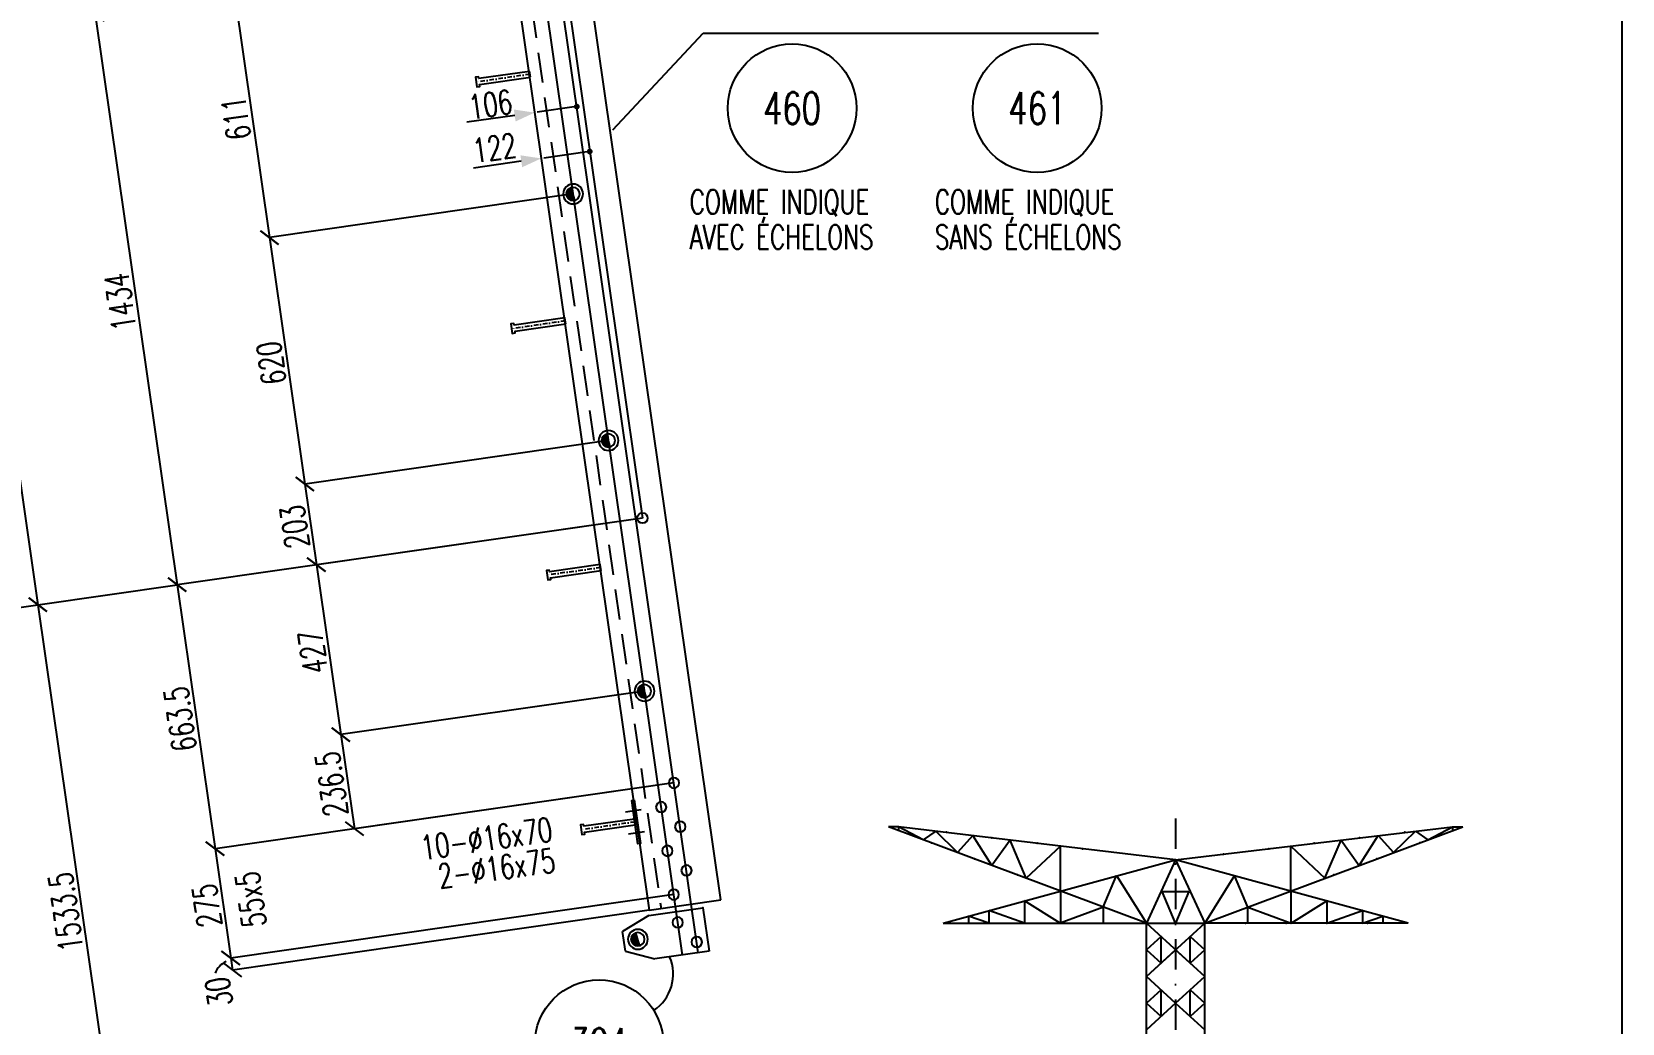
# Model space of a CAD drawing. Extents: x 142141 to 158361, y -178354 to -166874.
# Drawn here: x 154405 to 158361, y -171768 to -169300 of the extents above; entities that cross this region are included whole.
import ezdxf
from ezdxf.enums import TextEntityAlignment as Align

# ---------------------------------------------------------------- set-up
doc = ezdxf.new("R2010")
doc.units = 0
doc.header["$LTSCALE"] = 150
doc.header["$MEASUREMENT"] = 0
doc.linetypes.add('DASHDOT', pattern=[1, 0.5, -0.25, 0, -0.25])
doc.linetypes.add('DASHED', pattern=[0.75, 0.5, -0.25])
doc.layers.get('0').update_dxf_attribs({"linetype": 'CONTINUOUS'})
for name, color, linetype in [('ASSI', 6, 'CONTINUOUS'), ('BOLLINI_1', 7, 'CONTINUOUS'), ('Echelon', 3, 'CONTINUOUS'), ('FORI', 2, 'CONTINUOUS'), ('LINEA_ANG', 2, 'CONTINUOUS'), ('LINEE_PIASTRA', 2, 'CONTINUOUS'), ('LINEE_PIASTRE', 2, 'CONTINUOUS'), ('LS', 7, 'CONTINUOUS'), ('MZ', 6, 'DASHDOT'), ('PIASTRE', 5, 'CONTINUOUS'), ('QT_MAL', 7, 'CONTINUOUS'), ('QT_MPR', 7, 'CONTINUOUS'), ('QT_MSP', 7, 'CONTINUOUS'), ('TESTI_A_P', 7, 'CONTINUOUS'), ('TRAT-Y', 7, 'DASHED')]:
    doc.layers.add(name, color=color, linetype=linetype)
doc.styles.add('QUOTE', font='ROMANS8.SHX', dxfattribs={"width": 0.7})
doc.styles.add('RQL', font='ROMANS8.SHX', dxfattribs={"width": 0.7})
doc.styles.add('RS', font='ROMANS8.shx', dxfattribs={"width": 0.7})
doc.styles.get("Standard").update_dxf_attribs({"font": 'ROMANS8.SHX', "width": 0.7})
doc.dimstyles.new('FRECCE1', dxfattribs={"dimtxt": 60, "dimasz": 6.6667, "dimexe": 0, "dimexo": 0, "dimgap": 1, "dimtad": 1, "dimdec": 0, "dimzin": 0, "dimdsep": 46, "dimtxsty": 'RS', "dimblk1": 'QUOTP', "dimblk2": 'QUOTF', "dimsah": 1, "dimcen": 0, "dimclrd": 2, "dimclre": 2, "dimclrt": 7, "dimadec": 0, "dimazin": 0, "dimtfac": 1, "dimtdec": 0, "dimtix": 1, "dimtmove": 2, "dimatfit": 3, "dimldrblk": 'QUOTP', "dimfxl": 1, "dimtolj": 1, "dimtzin": 0, "dimarcsym": 0})
doc.dimstyles.new('TRATTO', dxfattribs={"dimscale": 0, "dimtxt": 60, "dimasz": 40, "dimexe": 0, "dimexo": 0, "dimgap": 10, "dimtad": 1, "dimrnd": 0.5, "dimdsep": 46, "dimtxsty": 'RS', "dimblk1": 'OBLIQUE', "dimblk2": 'OBLIQUE', "dimsah": 1, "dimcen": 0.09, "dimclrd": 2, "dimclre": 2, "dimclrt": 7, "dimadec": 0, "dimazin": 0, "dimtfac": 1, "dimtix": 1, "dimtmove": 2, "dimatfit": 3, "dimfxl": 1, "dimtolj": 1, "dimtzin": 0, "dimarcsym": 0})

# ---------------------------------------------------------------- blocks, each defined once
blk = doc.blocks.new('16')
blk.add_circle((0, 0), 1)
blk = doc.blocks.new('ASSE98')
blk.add_line((0, 0), (1, 0))
at = {"color": 7, "style": 'QUOTE', "width": 0.5, "flags": 1}
for tag, p in [('TI', (1.3831, 6.8273)), ('DI_S', (1.3831, 6.4218)), ('D_S', (1.3831, 6.0209)), ('E_S', (1.3831, 5.6806)), ('NFORI', (1.3645, 5.2979)), ('ALAR', (1.3635, 4.9325)), ('FAM', (1.3775, 4.5465)), ('ALA', (1.3831, 4.1926)), ('DISP2', (1.3831, 3.8497)), ('DISP1', (1.3831, 3.5069)), ('PINZAF', (1.3831, 3.164)), ('PINZAI', (1.3831, 2.8211)), ('TRP', (1.3831, 2.4783)), ('NP', (1.3831, 2.1354)), ('SV', (1.3831, 1.7926)), ('PESO', (1.3831, 1.4497)), ('QUA', (1.3831, 1.1069)), ('LUN', (1.3831, 0.764)), ('PROF', (1.3831, 0.4211)), ('POS', (1.3831, 0.0783))]:
    blk.add_attdef(tag, p, '', height=0.2, dxfattribs=at)
at = {"color": 7, "flags": 1}
for tag, p in [('LAV1', (3.0743, 6.8285)), ('LAV2', (3.0743, 6.4951)), ('LAV3', (3.0743, 6.1618)), ('LAV4', (3.0743, 5.8285)), ('LAV5', (3.0743, 5.4951)), ('LAV6', (3.0743, 5.1618)), ('LAV7', (3.0743, 4.8285)), ('LAV8', (3.0743, 4.4951)), ('LAV9', (3.0743, 4.1618)), ('LAV10', (3.0743, 3.8285))]:
    blk.add_attdef(tag, p, '', height=0.2, dxfattribs=at)
blk = doc.blocks.new('A$C6E393FD9')
at = {"layer": 'Echelon'}
blk.add_lwpolyline([(2.5, 0), (0, 19.8), (168.6, 41.4), (167.9, 47.2), (177.8, 48.5), (181.8, 17.1), (171.9, 15.8), (171.2, 21.6), (2.5, 0)], close=True, dxfattribs=at)
at = {"layer": 'MZ', "ltscale": 0.2}
blk.add_line((1.3, 9.9), (179.8, 32.8), dxfattribs=at)
blk = doc.blocks.new('P20')
at = {"color": 0}
for p, q in [((0, 0.98), (0.02, 1)), ((0, 0.94), (0.06, 1)), ((1, -0.01), (0, 0.99)), ((0, 0.89), (0.1, 0.99)), ((0, 0.85), (0.14, 0.99)), ((0, 0.8), (0.18, 0.98)), ((0, 0.76), (0.22, 0.98)), ((0, 0.71), (0.25, 0.97)), ((0, 0.67), (0.29, 0.96)), ((1, -0.05), (0, 0.95)), ((0, 0.62), (0.32, 0.95)), ((0, 0.58), (0.36, 0.93)), ((0, 0.53), (0.39, 0.92)), ((0, 0.49), (0.42, 0.91)), ((1, -0.09), (0, 0.9)), ((0, 0.44), (0.45, 0.89)), ((0, 0.4), (0.48, 0.88)), ((0.99, -0.13), (0, 0.86)), ((0, 0.35), (0.51, 0.86)), ((0, 0.31), (0.54, 0.84)), ((0, 0.26), (0.56, 0.83)), ((0.99, -0.17), (0, 0.81)), ((0, 0.22), (0.59, 0.81)), ((0, 0.17), (0.61, 0.79)), ((0.98, -0.21), (0, 0.77)), ((0, 0.13), (0.64, 0.77)), ((0, 0.08), (0.66, 0.75)), ((0, 0.04), (0.69, 0.73)), ((0.97, -0.25), (0, 0.72)), ((0, -0.01), (0.71, 0.7)), ((0.96, -0.28), (0, 0.68)), ((0, -0.05), (0.73, 0.68)), ((0, -0.1), (0.75, 0.66)), ((0.95, -0.32), (0, 0.63)), ((0, -0.14), (0.77, 0.63)), ((0, -0.19), (0.79, 0.61)), ((0.94, -0.35), (0, 0.59)), ((0, -0.23), (0.81, 0.58)), ((0, -0.28), (0.83, 0.56)), ((0.92, -0.38), (0, 0.54)), ((0, -0.32), (0.85, 0.53)), ((0.91, -0.41), (0, 0.5)), ((0, -0.36), (0.87, 0.5)), ((0, -0.41), (0.88, 0.47)), ((0.9, -0.44), (0, 0.45)), ((0, -0.45), (0.9, 0.44)), ((0.88, -0.47), (0, 0.41)), ((0, -0.5), (0.91, 0.41)), ((0, -0.54), (0.92, 0.38)), ((0.87, -0.5), (0, 0.36)), ((0, -0.59), (0.94, 0.35)), ((0.85, -0.53), (0, 0.32)), ((0, -0.63), (0.95, 0.31)), ((0, -0.68), (0.96, 0.28)), ((0.83, -0.56), (0, 0.27)), ((0, -0.72), (0.97, 0.25)), ((0.81, -0.58), (0, 0.23)), ((0, -0.77), (0.98, 0.21)), ((0.79, -0.61), (0, 0.18)), ((0, -0.81), (0.99, 0.17)), ((0.77, -0.63), (0, 0.14)), ((0, -0.86), (0.99, 0.13)), ((0.75, -0.66), (0, 0.09)), ((0, -0.9), (1, 0.09)), ((0.73, -0.68), (0, 0.05)), ((0, -0.95), (1, 0.05)), ((0.71, -0.7), (0, 0.01)), ((0, -0.99), (1, 0.01)), ((1, 0.04), (0.04, 1)), ((1, 0.09), (0.09, 1)), ((0.99, 0.14), (0.14, 0.99)), ((0.98, 0.19), (0.19, 0.98)), ((0.97, 0.25), (0.25, 0.97)), ((0.95, 0.31), (0.31, 0.95)), ((0.92, 0.38), (0.38, 0.92)), ((0.88, 0.47), (0.47, 0.88)), ((0.81, 0.59), (0.59, 0.81)), ((0.69, -0.73), (0, -0.04)), ((0.66, -0.75), (0, -0.08)), ((0.64, -0.77), (0, -0.13)), ((0.61, -0.79), (0, -0.17)), ((0.59, -0.81), (0, -0.22)), ((0.56, -0.83), (0, -0.26)), ((0.54, -0.84), (0, -0.31)), ((0.51, -0.86), (0, -0.35)), ((0.48, -0.88), (0, -0.4)), ((0.45, -0.89), (0, -0.44)), ((0.42, -0.91), (0, -0.49)), ((0.39, -0.92), (0, -0.53)), ((0.36, -0.93), (0, -0.58)), ((0.32, -0.95), (0, -0.62)), ((0.29, -0.96), (0, -0.67)), ((0.25, -0.97), (0, -0.71)), ((0.22, -0.98), (0, -0.76)), ((0.18, -0.98), (0, -0.8)), ((0.14, -0.99), (0, -0.85)), ((0.1, -0.99), (0, -0.89)), ((0.04, -1), (1, -0.04)), ((0.09, -1), (1, -0.09)), ((0.14, -0.99), (0.99, -0.14)), ((0.19, -0.98), (0.98, -0.19)), ((0.25, -0.97), (0.97, -0.25)), ((0.31, -0.95), (0.95, -0.31)), ((0.38, -0.92), (0.92, -0.38)), ((0.47, -0.88), (0.88, -0.47)), ((0.59, -0.81), (0.81, -0.59))]:
    blk.add_line(p, q, dxfattribs=at)
for radius in [1.5, 1]:
    blk.add_circle((0, 0), radius)
blk = doc.blocks.new('_OBLIQUE')
at = {"color": 0, "linetype": 'ByBlock'}
blk.add_line((-0.5, -0.5), (0.5, 0.5), dxfattribs=at)
blk = doc.blocks.new('*D19')
at = {"layer": 'QT_MPR', "color": 2, "lineweight": -2, "transparency": 16777216}
for p, q in [((152715.5, -169426.4), (154203.3, -169212.9)), ((154203.3, -169212.9), (154420.4, -170726.4)), ((152916.8, -170942.1), (154420.4, -170726.4))]:
    blk.add_line(p, q, dxfattribs=at)
at = {"layer": 'QT_MPR', "color": 2, "lineweight": -2, "transparency": 16777216, "xscale": 40, "yscale": 40, "zscale": 40}
for p, rotation in [((154203.3, -169212.9), 98.1661393023542), ((154420.4, -170726.4), 278.1661393023542)]:
    blk.add_blockref('_OBLIQUE', p, dxfattribs=dict(at, rotation=rotation))
at = {"layer": 'QT_MPR', "color": 7, "transparency": 16777216, "insert": (154272.3, -169975.3), "char_height": 60, "attachment_point": 5, "rotation": 98.1661, "style": 'RS'}
blk.add_mtext('\\A1;1529', dxfattribs=at)
blk = doc.blocks.new('*D20')
at = {"layer": 'QT_MPR', "color": 2, "lineweight": -2, "transparency": 16777216}
for p, q in [((152916.8, -170942.1), (154420.4, -170726.4)), ((154420.4, -170726.4), (154638.3, -172244.3)), ((153150.5, -172457.8), (154638.3, -172244.3))]:
    blk.add_line(p, q, dxfattribs=at)
at = {"layer": 'QT_MPR', "color": 2, "lineweight": -2, "transparency": 16777216, "xscale": 40, "yscale": 40, "zscale": 40}
for p, rotation in [((154420.4, -170726.4), 98.1661393023542), ((154638.3, -172244.3), 278.1661393023542)]:
    blk.add_blockref('_OBLIQUE', p, dxfattribs=dict(at, rotation=rotation))
at = {"layer": 'QT_MPR', "color": 7, "transparency": 16777216, "insert": (154489.8, -171491), "char_height": 60, "attachment_point": 5, "rotation": 98.1661, "style": 'RS'}
blk.add_mtext('\\A1;1533.5', dxfattribs=at)
blk = doc.blocks.new('*D47')
at = {"layer": 'QT_MPR', "color": 2, "lineweight": -2, "transparency": 16777216}
for p, q in [((155720.4, -169091.2), (154563.2, -169257.3)), ((154563.2, -169257.3), (154766.9, -170676.6)), ((155924, -170510.6), (154766.9, -170676.6))]:
    blk.add_line(p, q, dxfattribs=at)
at = {"layer": 'QT_MPR', "color": 2, "lineweight": -2, "transparency": 16777216, "xscale": 40, "yscale": 40, "zscale": 40}
for p, rotation in [((154563.2, -169257.3), 98.1661393023487), ((154766.9, -170676.6), 278.1661393023487)]:
    blk.add_blockref('_OBLIQUE', p, dxfattribs=dict(at, rotation=rotation))
at = {"layer": 'QT_MPR', "color": 7, "transparency": 16777216, "insert": (154625.5, -169972.6), "char_height": 60, "attachment_point": 5, "rotation": 98.1661, "style": 'RS'}
blk.add_mtext('\\A1;1434', dxfattribs=at)
blk = doc.blocks.new('*D48')
at = {"layer": 'QT_MPR', "color": 2, "lineweight": -2, "transparency": 16777216}
for p, q in [((155924, -170510.6), (154766.9, -170676.6)), ((154766.9, -170676.6), (154861.2, -171333.6)), ((156002.5, -171169.8), (154861.2, -171333.6))]:
    blk.add_line(p, q, dxfattribs=at)
at = {"layer": 'QT_MPR', "color": 2, "lineweight": -2, "transparency": 16777216, "xscale": 40, "yscale": 40, "zscale": 40}
for p, rotation in [((154766.9, -170676.6), 98.1661393023487), ((154861.2, -171333.6), 278.1661393023487)]:
    blk.add_blockref('_OBLIQUE', p, dxfattribs=dict(at, rotation=rotation))
at = {"layer": 'QT_MPR', "color": 7, "transparency": 16777216, "insert": (154774.4, -171010.8), "char_height": 60, "attachment_point": 5, "rotation": 98.1661, "style": 'RS'}
blk.add_mtext('\\A1;663.5', dxfattribs=at)
blk = doc.blocks.new('*D49')
at = {"layer": 'QT_MPR', "color": 2, "lineweight": -2, "transparency": 16777216}
for p, q in [((156002.5, -171169.8), (154861.2, -171333.6)), ((154861.2, -171333.6), (154900.2, -171605.8)), ((156001.9, -171447.7), (154900.2, -171605.8))]:
    blk.add_line(p, q, dxfattribs=at)
at = {"layer": 'QT_MPR', "color": 2, "lineweight": -2, "transparency": 16777216, "xscale": 40, "yscale": 40, "zscale": 40}
for p, rotation in [((154861.2, -171333.6), 98.1661393023487), ((154900.2, -171605.8), 278.1661393023487)]:
    blk.add_blockref('_OBLIQUE', p, dxfattribs=dict(at, rotation=rotation))
at = {"layer": 'QT_MPR', "color": 7, "transparency": 16777216, "insert": (154950, -171459.7), "char_height": 60, "attachment_point": 5, "rotation": 98.1661, "style": 'RS'}
blk.add_mtext('\\A1;55x5', dxfattribs=at)
blk = doc.blocks.new('*D50')
at = {"layer": 'QT_MPR', "color": 2, "lineweight": -2, "transparency": 16777216}
for p, q in [((156002.5, -171169.8), (154861.2, -171333.6)), ((154861.2, -171333.6), (154900.2, -171605.8)), ((156001.9, -171447.7), (154900.2, -171605.8))]:
    blk.add_line(p, q, dxfattribs=at)
at = {"layer": 'QT_MPR', "color": 2, "lineweight": -2, "transparency": 16777216, "xscale": 40, "yscale": 40, "zscale": 40}
for p, rotation in [((154861.2, -171333.6), 98.1661393023487), ((154900.2, -171605.8), 278.1661393023487)]:
    blk.add_blockref('_OBLIQUE', p, dxfattribs=dict(at, rotation=rotation))
at = {"layer": 'QT_MPR', "color": 7, "transparency": 16777216, "insert": (154841.1, -171475.4), "char_height": 60, "attachment_point": 5, "rotation": 98.1661, "style": 'RS'}
blk.add_mtext('\\A1;275', dxfattribs=at)
blk = doc.blocks.new('*D51')
at = {"layer": 'QT_MPR', "color": 2, "lineweight": -2, "transparency": 16777216}
for p, q in [((156001.9, -171447.7), (154900.2, -171605.8)), ((155940.9, -171486.7), (154904.5, -171635.5)), ((154900.2, -171605.8), (154904.5, -171635.5))]:
    blk.add_line(p, q, dxfattribs=at)
at = {"layer": 'QT_MPR', "color": 2, "lineweight": -2, "transparency": 16777216, "xscale": 40, "yscale": 40, "zscale": 40}
for p, rotation in [((154900.2, -171605.8), 98.1661393023487), ((154904.5, -171635.5), 278.1661393023487)]:
    blk.add_blockref('_OBLIQUE', p, dxfattribs=dict(at, rotation=rotation))
at = {"layer": 'QT_MPR', "color": 7, "transparency": 16777216, "insert": (154870.6, -171689.4), "char_height": 60, "attachment_point": 5, "rotation": 98.1661, "style": 'RS'}
blk.add_mtext('\\A1;30', dxfattribs=at)
blk = doc.blocks.new('*D54')
at = {"layer": 'QT_MSP', "color": 2, "lineweight": -2, "transparency": 16777216}
for p, q in [((155720.4, -169091.2), (154909.7, -169207.6)), ((154909.7, -169207.6), (154996.5, -169812.4)), ((155751.7, -169704), (154996.5, -169812.4))]:
    blk.add_line(p, q, dxfattribs=at)
at = {"layer": 'QT_MSP', "color": 2, "lineweight": -2, "transparency": 16777216, "xscale": 40, "yscale": 40, "zscale": 40}
for p, rotation in [((154909.7, -169207.6), 98.1661393023487), ((154996.5, -169812.4), 278.1661393023487)]:
    blk.add_blockref('_OBLIQUE', p, dxfattribs=dict(at, rotation=rotation))
at = {"layer": 'QT_MSP', "color": 7, "transparency": 16777216, "insert": (154913.5, -169515.6), "char_height": 60, "attachment_point": 5, "rotation": 98.1661, "style": 'RS'}
blk.add_mtext('\\A1;611', dxfattribs=at)
blk = doc.blocks.new('*D55')
at = {"layer": 'QT_MSP', "color": 2, "lineweight": -2, "transparency": 16777216}
for p, q in [((155751.7, -169704), (154996.5, -169812.4)), ((154996.5, -169812.4), (155084.5, -170426.1)), ((155839.8, -170317.7), (155084.5, -170426.1))]:
    blk.add_line(p, q, dxfattribs=at)
at = {"layer": 'QT_MSP', "color": 2, "lineweight": -2, "transparency": 16777216, "xscale": 40, "yscale": 40, "zscale": 40}
for p, rotation in [((154996.5, -169812.4), 98.1661393023487), ((155084.5, -170426.1), 278.1661393023487)]:
    blk.add_blockref('_OBLIQUE', p, dxfattribs=dict(at, rotation=rotation))
at = {"layer": 'QT_MSP', "color": 7, "transparency": 16777216, "insert": (155000.9, -170124.9), "char_height": 60, "attachment_point": 5, "rotation": 98.1661, "style": 'RS'}
blk.add_mtext('\\A1;620', dxfattribs=at)
blk = doc.blocks.new('*D56')
at = {"layer": 'QT_MSP', "color": 2, "lineweight": -2, "transparency": 16777216}
for p, q in [((155839.8, -170317.7), (155084.5, -170426.1)), ((155084.5, -170426.1), (155113.3, -170626.9)), ((155924, -170510.6), (155113.3, -170626.9))]:
    blk.add_line(p, q, dxfattribs=at)
at = {"layer": 'QT_MSP', "color": 2, "lineweight": -2, "transparency": 16777216, "xscale": 40, "yscale": 40, "zscale": 40}
for p, rotation in [((155084.5, -170426.1), 98.1661393023487), ((155113.3, -170626.9), 278.1661393023487)]:
    blk.add_blockref('_OBLIQUE', p, dxfattribs=dict(at, rotation=rotation))
at = {"layer": 'QT_MSP', "color": 7, "transparency": 16777216, "insert": (155059.3, -170532.2), "char_height": 60, "attachment_point": 5, "rotation": 98.1661, "style": 'RS'}
blk.add_mtext('\\A1;203', dxfattribs=at)
blk = doc.blocks.new('*D57')
at = {"layer": 'QT_MSP', "color": 2, "lineweight": -2, "transparency": 16777216}
for p, q in [((155924, -170510.6), (155113.3, -170626.9)), ((155113.3, -170626.9), (155174, -171049.7)), ((155929.3, -170941.3), (155174, -171049.7))]:
    blk.add_line(p, q, dxfattribs=at)
at = {"layer": 'QT_MSP', "color": 2, "lineweight": -2, "transparency": 16777216, "xscale": 40, "yscale": 40, "zscale": 40}
for p, rotation in [((155113.3, -170626.9), 98.1661393023487), ((155174, -171049.7), 278.1661393023487)]:
    blk.add_blockref('_OBLIQUE', p, dxfattribs=dict(at, rotation=rotation))
at = {"layer": 'QT_MSP', "color": 7, "transparency": 16777216, "insert": (155104.1, -170844), "char_height": 60, "attachment_point": 5, "rotation": 98.1661, "style": 'RS'}
blk.add_mtext('\\A1;427', dxfattribs=at)
blk = doc.blocks.new('*D58')
at = {"layer": 'QT_MSP', "color": 2, "lineweight": -2, "transparency": 16777216}
for p, q in [((155929.3, -170941.3), (155174, -171049.7)), ((155174, -171049.7), (155207.6, -171283.9)), ((156002.5, -171169.8), (155207.6, -171283.9))]:
    blk.add_line(p, q, dxfattribs=at)
at = {"layer": 'QT_MSP', "color": 2, "lineweight": -2, "transparency": 16777216, "xscale": 40, "yscale": 40, "zscale": 40}
for p, rotation in [((155174, -171049.7), 98.1661393023487), ((155207.6, -171283.9), 278.1661393023487)]:
    blk.add_blockref('_OBLIQUE', p, dxfattribs=dict(at, rotation=rotation))
at = {"layer": 'QT_MSP', "color": 7, "transparency": 16777216, "insert": (155151.2, -171172.5), "char_height": 60, "attachment_point": 5, "rotation": 98.1661, "style": 'RS'}
blk.add_mtext('\\A1;236.5', dxfattribs=at)
blk = doc.blocks.new('xxx')
blk.add_circle((0, 0), 8)
at = {"color": 3, "style": 'RQL', "width": 0.7}
blk.add_attdef('POS', text='', height=4, dxfattribs=at).set_placement((0, 0), align=Align.MIDDLE)
at = {"style": 'RQL', "width": 0.7, "flags": 1}
for tag, p in [('POS1', (-0.39, -5.42)), ('TIPO', (-0.39, -8.66))]:
    blk.add_attdef(tag, p, '', height=2, dxfattribs=at)
blk = doc.blocks.new('bull')
at = {"style": 'RS', "width": 0.7, "flags": 1}
for tag, p in [('NN', (-12.25, 0)), ('DIAMETRO', (0, -4.86)), ('SERRAGGIO', (0, -9.71)), ('LUNGHEZZA', (0, -14.57)), ('NB', (0, -19.43)), ('TIPO', (0, -24.12)), ('EL', (-0.14, -29))]:
    blk.add_attdef(tag, p, '', height=3, dxfattribs=at)
at = {"style": 'RS', "width": 0.7}
blk.add_attdef('BULLONE', (0, 0), '', height=3, dxfattribs=at)
blk = doc.blocks.new('QUOTP')
at = {"layer": 'ASSI', "color": 2, "const_width": 1.07}
blk.add_lwpolyline([(-0.53, 0, 1), (0.53, 0, 1)], format="xyb", close=True, dxfattribs=at)
blk = doc.blocks.new('QUOTF')
at = {"layer": 'LS', "color": 2}
blk.add_line((7.5, 0), (25.5, 0), dxfattribs=at)
blk.add_solid([(7.5, 2.25), (0, 0), (7.5, -2.25)], dxfattribs=at)
blk = doc.blocks.new('*D130')
at = {"layer": 'QT_MAL', "color": 2, "lineweight": -2, "transparency": 16777216}
for p, q in [((155754.3, -169487.4), (155662.6, -169500.6)), ((155760.9, -169486.4), (155760.9, -169486.4)), ((155656, -169501.5), (155656, -169501.5))]:
    blk.add_line(p, q, dxfattribs=at)
at = {"layer": 'QT_MAL', "color": 2, "lineweight": -2, "transparency": 16777216, "xscale": 6.6667, "yscale": 6.6667, "zscale": 6.6667}
for name, p, rotation in [('QUOTF', (155656, -169501.5), 188.1661393023487), ('QUOTP', (155760.9, -169486.4), 8.166139302348716)]:
    blk.add_blockref(name, p, dxfattribs=dict(at, rotation=rotation))
at = {"layer": 'QT_MAL', "color": 7, "transparency": 16777216, "insert": (155546.1, -169481.2), "char_height": 60, "attachment_point": 5, "rotation": 8.1661, "style": 'RS'}
blk.add_mtext('\\A1;106', dxfattribs=at)
blk = doc.blocks.new('*D131')
at = {"layer": 'QT_MAL', "color": 2, "lineweight": -2, "transparency": 16777216}
for p, q in [((155786.5, -169599.2), (155678.9, -169614.6)), ((155793.1, -169598.2), (155793.1, -169598.2))]:
    blk.add_line(p, q, dxfattribs=at)
at = {"layer": 'QT_MAL', "color": 2, "lineweight": -2, "transparency": 16777216, "xscale": 6.6667, "yscale": 6.6667, "zscale": 6.6667}
for name, p, rotation in [('QUOTF', (155672.3, -169615.5), 188.1661393023487), ('QUOTP', (155793.1, -169598.2), 8.166139302348716)]:
    blk.add_blockref(name, p, dxfattribs=dict(at, rotation=rotation))
at = {"layer": 'QT_MAL', "color": 7, "transparency": 16777216, "insert": (155556.2, -169589.5), "char_height": 60, "attachment_point": 5, "rotation": 8.1661, "style": 'RS'}
blk.add_mtext('\\A1;122', dxfattribs=at)
blk = doc.blocks.new('MRKR_98')
blk.add_point((0, 0))
at = {"color": 7, "style": 'QUOTE', "width": 0.5, "flags": 1}
for tag, p in [('TI', (3.73, 6.83)), ('DI_S', (3.73, 6.42)), ('D_S', (3.73, 6.02)), ('AUX2', (3.71, 4.93)), ('NFORI', (3.72, 5.3)), ('AUX1', (3.73, 4.19)), ('E_S', (3.73, 5.68)), ('FAM', (3.73, 4.55)), ('COMMESSA', (3.73, 3.85)), ('MD', (3.73, 3.51)), ('MP', (3.73, 3.16)), ('LARGHEZZA', (3.73, 2.82)), ('SPESSORE', (3.73, 2.48)), ('NP', (3.73, 2.14)), ('SV', (3.73, 1.79)), ('PESO', (3.73, 1.45)), ('QUA', (3.73, 1.11)), ('LUN', (3.73, 0.76)), ('PROF', (3.73, 0.42)), ('POS', (3.73, 0.08))]:
    blk.add_attdef(tag, p, '', height=0.2, dxfattribs=at)
at = {"color": 7, "flags": 1}
for tag, p in [('LAV1', (5.26, 6.88)), ('LAV2', (5.26, 6.55)), ('LAV3', (5.26, 6.21)), ('LAV4', (5.26, 5.88)), ('LAV5', (5.26, 5.55)), ('LAV6', (5.26, 5.21)), ('LAV7', (5.26, 4.88)), ('LAV8', (5.26, 4.55)), ('LAV9', (5.26, 4.21)), ('LAV10', (5.26, 3.88))]:
    blk.add_attdef(tag, p, '', height=0.2, dxfattribs=at)

msp = doc.modelspace()

# ---------------------------------------------------------------- linework, layer by layer
at = {"color": 6, "ltscale": 0.01}
for p, q in [((156561.335, -171278.876), (156536.055, -171278.876)), ((157177.535, -171519.036), (156536.055, -171278.876)), ((157250.215, -171361.036), (156561.335, -171278.876)), ((156622.591, -171311.274), (156561.335, -171278.876)), ((156561.335, -171278.876), (156561.335, -171288.34)), ((156653.75, -171289.898), (156622.591, -171311.274)), ((156707.953, -171343.232), (156653.75, -171289.898)), ((156746.166, -171300.92), (156707.953, -171343.232)), ((156793.316, -171375.19), (156746.166, -171300.92)), ((156838.581, -171311.942), (156793.316, -171375.19)), ((156878.678, -171407.149), (156838.581, -171311.942)), ((157250.215, -171361.036), (157939.095, -171278.876)), ((157322.895, -171519.036), (157964.375, -171278.876)), ((157621.752, -171407.149), (157661.85, -171311.942)), ((157661.85, -171311.942), (157707.115, -171375.19)), ((157707.115, -171375.19), (157754.265, -171300.92)), ((157754.265, -171300.92), (157792.477, -171343.232)), ((157792.477, -171343.232), (157846.68, -171289.898)), ((157846.68, -171289.898), (157877.84, -171311.274)), ((157877.84, -171311.274), (157939.095, -171278.876)), ((157939.095, -171278.876), (157964.375, -171278.876)), ((157939.095, -171278.876), (157939.095, -171288.34)), ((156964.041, -171327.332), (156878.678, -171407.149)), ((156964.041, -171439.107), (156964.041, -171327.035)), ((157536.39, -171439.107), (157536.39, -171327.035)), ((157536.39, -171327.332), (157621.752, -171407.149)), ((156671.935, -171519.036), (157250.215, -171361.036)), ((157250.215, -171361.036), (157177.535, -171519.036)), ((157828.495, -171519.036), (157250.215, -171361.036)), ((157250.215, -171361.036), (157322.895, -171519.036)), ((157070.202, -171478.852), (157103.382, -171399.852)), ((157103.382, -171399.852), (157177.535, -171519.036)), ((157397.049, -171399.852), (157322.895, -171519.036)), ((157430.229, -171478.852), (157397.049, -171399.852)), ((156962.868, -171519.036), (156874.175, -171463.169)), ((156874.175, -171463.169), (156874.175, -171519.036)), ((156964.041, -171438.344), (156964.041, -171519.036)), ((157250.215, -171519.036), (157217.035, -171440.036)), ((157217.035, -171440.036), (157283.395, -171440.036)), ((157283.395, -171440.036), (157250.215, -171519.036)), ((157536.39, -171438.344), (157536.39, -171519.036)), ((157537.563, -171519.036), (157626.255, -171463.169)), ((157626.255, -171463.169), (157626.255, -171519.036)), ((156735.135, -171501.577), (156735.135, -171519.036)), ((156785.695, -171519.036), (156735.135, -171501.577)), ((156874.175, -171519.036), (156785.695, -171487.611)), ((156785.695, -171487.611), (156785.695, -171519.036)), ((157070.622, -171479.009), (156962.868, -171519.036)), ((157070.788, -171519.036), (157070.622, -171479.009)), ((157070.788, -171519.036), (157070.622, -171479.009)), ((157429.643, -171519.036), (157429.809, -171479.009)), ((157429.809, -171479.009), (157537.563, -171519.036)), ((157626.255, -171519.036), (157714.735, -171487.611)), ((157714.735, -171487.611), (157714.735, -171519.036)), ((157714.735, -171519.036), (157765.295, -171501.577)), ((157765.295, -171501.577), (157765.295, -171519.036)), ((156671.935, -171519.036), (157177.535, -171519.036)), ((157177.535, -171967.756), (157177.535, -171519.036)), ((157177.535, -171519.036), (157322.895, -171519.036)), ((157177.535, -171519.036), (157322.895, -171651.756)), ((157177.535, -171651.756), (157322.895, -171519.036)), ((157177.535, -171519.036), (157322.895, -171519.036)), ((157322.895, -171967.756), (157322.895, -171519.036)), ((157828.495, -171519.036), (157322.895, -171519.036)), ((157213.875, -171552.216), (157177.535, -171585.396)), ((157213.875, -171552.216), (157177.535, -171585.396)), ((157177.535, -171651.756), (157250.215, -171585.396)), ((157177.535, -171585.396), (157213.875, -171618.576)), ((157213.875, -171618.576), (157213.875, -171552.216)), ((157213.875, -171618.576), (157213.875, -171552.216)), ((157322.895, -171651.756), (157250.215, -171585.396)), ((157286.555, -171552.216), (157322.895, -171585.396)), ((157286.555, -171618.576), (157286.555, -171552.216)), ((157286.555, -171552.216), (157322.895, -171585.396)), ((157286.555, -171618.576), (157286.555, -171552.216)), ((157322.895, -171585.396), (157286.555, -171618.576)), ((157250.215, -171718.116), (157177.535, -171651.756)), ((157250.215, -171718.116), (157322.895, -171651.756)), ((157213.875, -171684.936), (157177.535, -171718.116)), ((157213.875, -171751.296), (157213.875, -171684.936)), ((157286.555, -171684.936), (157322.895, -171718.116)), ((157286.555, -171751.296), (157286.555, -171684.936)), ((157250.215, -171718.116), (157177.535, -171784.476)), ((157177.535, -171718.116), (157213.875, -171751.296)), ((157250.215, -171718.116), (157322.895, -171784.476)), ((157322.895, -171718.116), (157286.555, -171751.296))]:
    msp.add_line(p, q, dxfattribs=at)
for p in [(156680.362, -171292.569), (156793.069, -171306.263), (156793.069, -171306.263), (156793.069, -171306.263), (156793.069, -171306.263), (157707.362, -171306.263), (157707.362, -171306.263), (157820.069, -171292.569), (156642.969, -171318.903), (156905.775, -171319.956), (156905.775, -171319.956), (156905.775, -171319.956), (156905.775, -171319.956), (157018.482, -171333.649), (157369.242, -171347.343), (157481.949, -171333.649), (157594.655, -171319.956), (157594.655, -171319.956), (157857.462, -171318.903), (156749.882, -171358.929), (156749.882, -171358.929), (157750.549, -171358.929), (156856.795, -171398.956), (156856.795, -171398.956), (157643.635, -171398.956), (157429.809, -171479.009), (157714.103, -171487.436), (157424.015, -171519.036), (157525.135, -171519.036), (157626.255, -171519.036), (157727.375, -171519.036)]:
    msp.add_point(p, dxfattribs=at)
at = {"layer": 'LINEA_ANG'}
for p, q in [((155507.346, -168465.695), (155940.864, -171486.749)), ((156119.039, -171461.181), (155685.521, -168440.127)), ((155940.864, -171486.749), (156119.039, -171461.181))]:
    msp.add_line(p, q, dxfattribs=at)
at = {"layer": 'LINEE_PIASTRA'}
for p, q in [((155939.745, -171500.077), (155874.717, -171539.716)), ((155881.677, -171588.219), (155955.228, -171607.972))]:
    msp.add_line(p, q, dxfattribs=at)
at = {"layer": 'LINEE_PIASTRE'}
for p, q in [((155939.745, -171500.077), (156074.366, -171480.759)), ((156074.366, -171480.759), (156089.849, -171588.654)), ((155881.677, -171588.219), (155874.717, -171539.716)), ((156089.849, -171588.654), (155955.228, -171607.972))]:
    msp.add_line(p, q, dxfattribs=at)
at = {"layer": 'LS', "color": 6}
for p, q in [((156023.528, -171598.171), (155572.676, -168456.32)), ((156063.123, -171592.489), (155612.27, -168450.639)), ((155693.368, -168903.146), (155924.036, -170510.597)), ((156075.149, -169303.715), (157058.479, -169303.715)), ((155921.281, -171237.024), (155881.834, -171242.684)), ((155929.094, -171291.466), (155889.647, -171297.127))]:
    msp.add_line(p, q, dxfattribs=at)
at = {"layer": 'LS', "color": 2}
msp.add_line((154420.438, -170726.362), (154766.889, -170676.646), dxfattribs=at)
at = {"layer": 'LS', "color": 8}
msp.add_lwpolyline([(142140.931, -166873.78), (142140.931, -178353.78), (154860.931, -178353.78), (154860.931, -176753.78), (158360.931, -176753.78), (158360.931, -166873.78), (142140.931, -166873.78)], close=True, dxfattribs=at)
at = {"layer": 'LS', "color": 6}
msp.add_lwpolyline([(155850.597, -169544.244), (156075.149, -169303.715)], dxfattribs=at)
at = {"layer": 'LS', "color": 2}
msp.add_lwpolyline([(155903.501, -171212.299), (155918.984, -171320.193), (155913.045, -171321.046), (155897.562, -171213.151)], close=True, dxfattribs=at)
at = {"layer": 'LS', "color": 6}
for centre, radius, start, end in [((154910.833, -171662.439), 52.878, 114.912388, 159.263956), ((155891.927, -171645.521), 108.622, 303.709077, 23.200742)]:
    msp.add_arc(centre, radius, start, end, dxfattribs=at)
at = {"layer": 'MZ'}
msp.add_line((157250.215, -171258.759), (157250.215, -174299.836), dxfattribs=at)
at = {"layer": 'TRAT-Y'}
msp.add_line((155537.042, -168461.434), (155970.56, -171482.488), dxfattribs=at)

# ---------------------------------------------------------------- block references
at = {"layer": 'ASSI', "xscale": 3052, "rotation": 278.1661393023487}
msp.add_blockref('ASSE98', (155507.346, -168465.695), dxfattribs=at)
at = {"layer": 'BOLLINI_1', "xscale": 20, "yscale": 20, "zscale": 20}
for p, values in [((156296.309, -169490.551), {'POS': '460'}), ((156906.078, -169490.551), {'POS': '461'}), ((155816.228, -171820.195), {'POS': '304'})]:
    msp.add_blockref('xxx', p, dxfattribs=at).add_auto_attribs(values)
at = {"layer": 'FORI'}
for name, p, xscale, yscale, zscale, rotation in [('P20', (155751.714, -169703.979), -16.5, 16.5, 16.5, 16.33227860470287), ('P20', (155839.781, -170317.692), -16.5, 16.5, 16.5, 16.33227860470287), ('16', (155924.036, -170510.597), 13, 13, 13, 16.33227860470284), ('P20', (155929.268, -170941.304), -16.5, 16.5, 16.5, 16.33227860470287), ('16', (156002.468, -171169.81), -13, 13, 13, 196.3322786047028), ('16', (155970.686, -171229.934), -13, 13, 13, 196.3322786047029), ('16', (156018.093, -171278.695), -13, 13, 13, 196.3322786047029), ('16', (155986.31, -171338.819), -13, 13, 13, 196.3322786047028), ('16', (156033.717, -171387.579), -13, 13, 13, 196.3322786047028), ('16', (156001.935, -171447.704), -13, 13, 13, 196.3322786047028), ('16', (156001.935, -171447.704), -13, 13, 13, 196.3322786047029), ('16', (156011.881, -171517.003), -13, 13, 13, 196.332278604703), ('16', (156011.881, -171517.003), -13, 13, 13, 16.33227860469719), ('P20', (155912.842, -171558.996), -16.5, 16.5, 16.5, 16.33227860470295), ('16', (156059.287, -171565.763), -13, 13, 13, 196.332278604703)]:
    msp.add_blockref(name, p, dxfattribs=dict(at, xscale=xscale, yscale=yscale, zscale=zscale, rotation=rotation))
at = {"layer": 'LS', "xscale": -0.7500000000000001, "yscale": 0.7500000000000001, "zscale": 0.7500000000000001, "rotation": 15.46334860502687}
for p in [(155647.231, -169413.129), (155735.299, -170026.842), (155823.366, -170640.556), (155908.205, -171274.014)]:
    msp.add_blockref('A$C6E393FD9', p, dxfattribs=at)
at = {"layer": 'LS', "color": 7, "xscale": 20, "yscale": 20, "zscale": 20}
for p, rotation, values in [((155377.425, -171362.075), 8.34732074083666, {'BULLONE': '10-%%c16x70             '}), ((155420.567, -171432.764), 8.166139302355354, {'BULLONE': '2-%%c16x75                '})]:
    msp.add_blockref('bull', p, dxfattribs=dict(at, rotation=rotation)).add_auto_attribs(values)
at = {"layer": 'PIASTRE', "xscale": 20, "yscale": 20, "zscale": 20, "rotation": 98.1661393057029}
msp.add_blockref('MRKR_98', (156074.366, -171480.759), dxfattribs=at)

# ---------------------------------------------------------------- texts
at = {"layer": 'TESTI_A_P', "style": 'RS', "width": 0.7}
for s, p in [('COMME INDIQUE', (156041.756, -169753.588)), ('COMME INDIQUE', (156651.524, -169753.588)), ('AVEC ÉCHELONS', (156041.756, -169841.119)), ('SANS ÉCHELONS', (156651.524, -169841.119))]:
    msp.add_text(s, height=60, dxfattribs=at).set_placement(p)

# ---------------------------------------------------------------- dimensions: what is measured, and where the dimension line sits
at = {"layer": 'QT_MAL'}
for base, p1, p2, text, picture, middle in [((155655.983, -169501.502), (155760.907, -169486.445), (155655.983, -169501.502), '106', '*D130', (155546.084, -169481.169)), ((155672.347, -169615.538), (155793.109, -169598.209), (155672.347, -169615.538), '122', '*D131', (155556.227, -169589.458))]:
    dim = msp.add_linear_dim(base=base, p1=p1, p2=p2, angle=8.166139, text=text, dimstyle='FRECCE1', dxfattribs=at)
    dim.commit()
    dim.dimension.update_dxf_attribs({"geometry": picture, "text_midpoint": middle, "dimtype": 160})
at = {"layer": 'QT_MPR'}
for base, p1, p2, text, picture, middle in [((154766.889, -170676.646), (155720.357, -169091.22), (155924.036, -170510.597), '1434', '*D47', (154625.455, -169972.64)), ((154420.438, -170726.362), (152715.505, -169426.44), (152916.84, -170942.127), '1529', '*D19', (154272.257, -169975.337)), ((154861.16, -171333.587), (155924.036, -170510.597), (156002.468, -171169.81), '663.5', '*D48', (154774.43, -171010.798)), ((154638.264, -172244.321), (152916.84, -170942.127), (153150.504, -172457.813), '1533.5', '*D20', (154489.757, -171491.023)), ((154900.222, -171605.798), (156002.468, -171169.81), (156001.935, -171447.704), '275', '*D50', (154841.096, -171475.374)), ((154900.222, -171605.798), (156002.468, -171169.81), (156001.935, -171447.704), '55x5', '*D49', (154949.981, -171459.749))]:
    dim = msp.add_linear_dim(base=base, p1=p1, p2=p2, angle=98.166139, text=text, dimstyle='TRATTO', override={"dimscale": 1}, dxfattribs=at)
    dim.commit()
    dim.dimension.update_dxf_attribs({"geometry": picture, "text_midpoint": middle, "dimtype": 160})
dim = msp.add_linear_dim(base=(154904.479, -171635.469), p1=(156001.935, -171447.704), p2=(155940.864, -171486.749), angle=98.166139, dimstyle='TRATTO', override={"dimscale": 1}, dxfattribs=at)
dim.commit()
dim.dimension.update_dxf_attribs({"geometry": '*D51', "text_midpoint": (154870.574, -171689.352), "dimtype": 160})
at = {"layer": 'QT_MSP'}
for base, p1, p2, text, picture, middle in [((154996.45, -169812.358), (155720.357, -169091.22), (155751.714, -169703.979), '611', '*D54', (154913.461, -169515.638)), ((155084.517, -170426.072), (155751.714, -169703.979), (155839.781, -170317.692), '620', '*D55', (155000.889, -170124.897)), ((155113.34, -170626.931), (155839.781, -170317.692), (155924.036, -170510.597), '203', '*D56', (155059.334, -170532.183)), ((155174.005, -171049.684), (155924.036, -170510.597), (155929.268, -170941.304), '427', '*D57', (155104.078, -170843.989)), ((155207.611, -171283.871), (155929.268, -170941.304), (156002.468, -171169.81), '236.5', '*D58', (155151.213, -171172.459))]:
    dim = msp.add_linear_dim(base=base, p1=p1, p2=p2, angle=98.166139, text=text, dimstyle='TRATTO', override={"dimscale": 1}, dxfattribs=at)
    dim.commit()
    dim.dimension.update_dxf_attribs({"geometry": picture, "text_midpoint": middle, "dimtype": 160})

doc.saveas('drawing.dxf')
